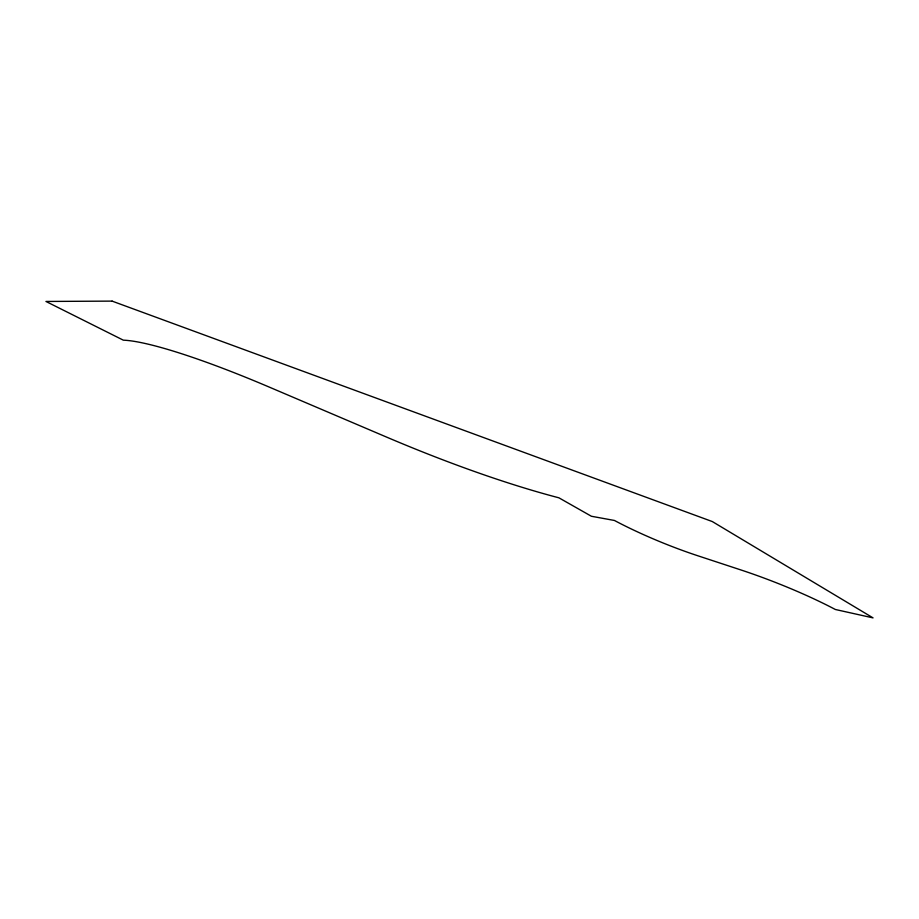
<?xml version="1.0" encoding="UTF-8"?>
<svg xmlns="http://www.w3.org/2000/svg" width="919" height="919" viewBox="0 0 919 919"><rect width="100%" height="100%" fill="white"/><g stroke="black" fill="none" stroke-linecap="round" stroke-linejoin="round"><path stroke-width="1.38" d="M112.095 301.11L45.95 301.455L123.33 340.168A203.8 27.248 24.7 0 1 268.497 386.773L385.704 436.72A351.897 70.43 24.8 0 0 558.901 497.811L591.411 516.26L614.443 520.464A103.548 18.07 22.2 0 0 697.889 555.788L740.955 569.964A107.718 16.335 21.6 0 1 835.337 609.481L873.05 617.89L712.328 521.567L112.095 301.11"/></g></svg>
